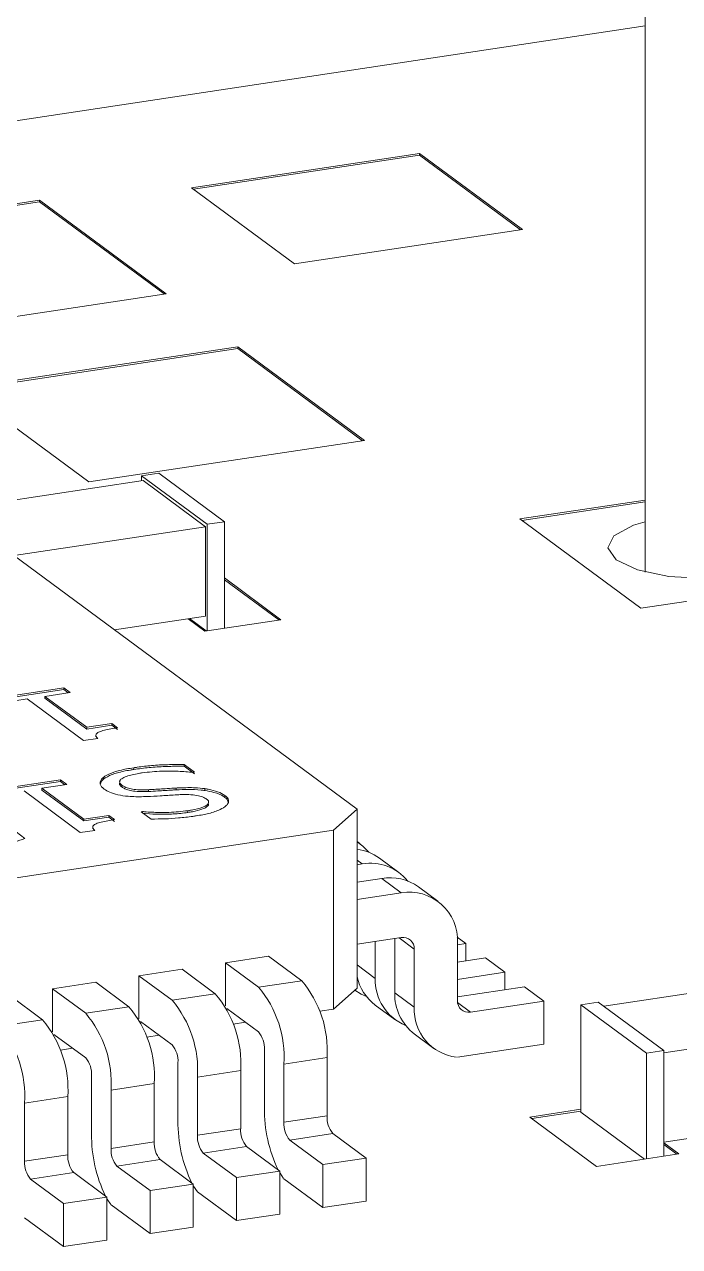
# Model space of a CAD drawing. Header units: millimetres. Extents: x 30 to 313, y 16 to 167.
# Drawn here: x 169.151 to 170.879, y 123.634 to 126.852 of the extents above; entities that cross this region are included whole.
import ezdxf

# ---------------------------------------------------------------- set-up
doc = ezdxf.new("R2010")
doc.units = ezdxf.units.MM

msp = doc.modelspace()

# ---------------------------------------------------------------- linework, layer by layer
at = {"color": 7, "linetype": 'Continuous', "lineweight": 15}
for p, q in [((170.7879, 125.4099), (170.7879, 127.9899)), ((167.8542, 126.407), (170.7879, 126.8485)), ((169.5918, 126.4224), (170.1933, 126.5129)), ((170.1933, 126.5081), (169.5971, 126.4184)), ((170.1933, 126.5129), (170.4648, 126.3124)), ((170.1933, 126.5081), (170.1933, 126.5129)), ((170.4595, 126.3116), (170.1933, 126.5081)), ((169.8633, 126.2219), (169.5918, 126.4224)), ((168.4644, 126.2804), (169.1911, 126.3897)), ((169.1911, 126.385), (168.4697, 126.2764)), ((169.1911, 126.3897), (169.5248, 126.1433)), ((169.1911, 126.385), (169.1911, 126.3897)), ((169.5195, 126.1425), (169.1911, 126.385)), ((170.4648, 126.3124), (169.8633, 126.2219)), ((169.5248, 126.1433), (168.7981, 126.0339)), ((168.9876, 125.894), (169.7143, 126.0034)), ((169.7143, 125.9987), (168.9929, 125.8901)), ((169.7143, 126.0034), (170.048, 125.7569)), ((169.7143, 125.9987), (169.7143, 126.0034)), ((170.0427, 125.7561), (169.7143, 125.9987)), ((169.3213, 125.6476), (168.9876, 125.894)), ((168.6913, 125.773), (170.0285, 124.7856)), ((170.048, 125.7569), (169.3213, 125.6476)), ((169.4603, 125.6635), (169.5058, 125.6704)), ((169.4603, 125.6635), (169.6331, 125.5359)), ((169.4603, 125.6504), (169.4603, 125.6635)), ((169.6786, 125.5428), (169.5058, 125.6704)), ((168.9594, 125.5751), (169.4644, 125.651)), ((169.6289, 125.5295), (169.4644, 125.651)), ((170.4578, 125.5503), (170.7879, 125.5999)), ((170.7879, 125.5952), (170.4631, 125.5463)), ((169.6786, 125.5428), (169.6331, 125.5359)), ((169.6331, 125.5359), (169.6331, 125.2555)), ((169.6786, 125.2624), (169.6786, 125.5428)), ((170.7765, 125.3149), (170.4578, 125.5503)), ((169.6289, 125.5295), (169.124, 125.4535)), ((169.6289, 125.2938), (169.6289, 125.5295)), ((169.6786, 125.3946), (169.8274, 125.2847)), ((169.8221, 125.2839), (169.6786, 125.3898)), ((171.3022, 125.394), (170.7765, 125.3149)), ((169.6289, 125.2938), (169.3892, 125.2577)), ((169.627, 125.2546), (169.5833, 125.2869)), ((169.6303, 125.2551), (169.5865, 125.2874)), ((169.8274, 125.2847), (169.627, 125.2546)), ((169.0771, 125.0784), (169.2549, 125.1052)), ((169.2549, 125.1005), (169.0824, 125.0745)), ((169.2717, 125.0928), (169.2055, 125.0828)), ((169.2549, 125.1052), (169.2717, 125.0928)), ((169.2549, 125.1005), (169.2549, 125.1052)), ((169.2664, 125.092), (169.2549, 125.1005)), ((169.1586, 125.0758), (169.0939, 125.066)), ((169.3069, 124.9663), (169.1586, 125.0758)), ((169.2055, 125.0828), (169.3158, 125.0014)), ((169.2055, 125.0781), (169.2055, 125.0828)), ((169.3158, 124.9967), (169.2055, 125.0781)), ((169.3158, 125.0014), (169.382, 125.0113)), ((169.382, 125.0066), (169.3158, 124.9967)), ((169.3158, 124.9967), (169.3158, 125.0014)), ((169.382, 125.0113), (169.3971, 125.0002)), ((169.382, 125.0066), (169.382, 125.0113)), ((169.3971, 124.9955), (169.382, 125.0066)), ((169.3447, 124.9719), (169.3069, 124.9663)), ((169.3396, 124.9805), (169.3396, 124.9757)), ((169.4396, 124.89), (169.4396, 124.8947)), ((169.5721, 124.9033), (169.5996, 124.883)), ((169.5721, 124.8986), (169.5721, 124.9033)), ((169.5996, 124.8783), (169.5721, 124.8986)), ((169.0688, 124.8363), (169.2467, 124.8631)), ((169.2467, 124.8631), (169.2635, 124.8507)), ((169.2467, 124.8584), (169.2467, 124.8631)), ((169.3594, 124.8694), (169.3594, 124.8647)), ((169.5996, 124.883), (169.596, 124.8825)), ((169.2467, 124.8584), (169.0741, 124.8324)), ((169.2986, 124.7242), (169.1503, 124.8337)), ((169.2635, 124.8507), (169.1973, 124.8407)), ((169.1973, 124.8407), (169.3076, 124.7593)), ((169.1973, 124.836), (169.1973, 124.8407)), ((169.3076, 124.7546), (169.1973, 124.836)), ((169.2582, 124.8499), (169.2467, 124.8584)), ((169.4083, 124.8441), (169.4083, 124.8488)), ((169.4785, 124.8322), (169.4785, 124.8369)), ((169.5518, 124.8366), (169.5518, 124.8413)), ((169.6266, 124.8349), (169.6266, 124.8397)), ((169.68, 124.8165), (169.68, 124.8213)), ((169.3076, 124.7593), (169.3738, 124.7692)), ((169.3738, 124.7645), (169.3076, 124.7546)), ((169.3738, 124.7692), (169.3889, 124.7581)), ((169.3738, 124.7645), (169.3738, 124.7692)), ((169.3889, 124.7534), (169.3738, 124.7645)), ((169.4592, 124.7789), (169.4628, 124.7794)), ((169.4854, 124.7596), (169.4592, 124.7789)), ((169.4628, 124.7763), (169.4628, 124.7794)), ((169.5823, 124.7768), (169.5823, 124.7815)), ((170.0285, 124.7856), (169.966, 124.7305)), ((170.0285, 124.3142), (170.0285, 124.7856)), ((169.966, 124.7305), (167.0038, 124.2848)), ((169.3365, 124.7298), (169.2986, 124.7242)), ((169.3076, 124.7546), (169.3076, 124.7593)), ((169.3314, 124.7384), (169.3314, 124.7336)), ((169.966, 124.2591), (169.966, 124.7305)), ((169.1292, 124.7258), (169.1526, 124.7086)), ((170.0358, 124.6948), (170.0285, 124.7002)), ((170.0285, 124.6392), (170.0421, 124.6413)), ((170.1387, 124.6188), (170.0872, 124.6568)), ((170.0936, 124.6033), (170.0285, 124.5935)), ((170.145, 124.5653), (170.0936, 124.6033)), ((170.2415, 124.5429), (170.1901, 124.5808)), ((170.0285, 124.5478), (170.145, 124.5653)), ((170.0285, 124.43), (170.145, 124.4475)), ((170.1277, 124.3021), (170.1277, 124.4449)), ((170.3152, 124.4321), (170.2924, 124.4489)), ((170.0763, 124.4372), (170.0763, 124.34)), ((170.1792, 124.4173), (170.1792, 124.2641)), ((170.2931, 124.2812), (170.2931, 124.4344)), ((170.3152, 124.4321), (170.2931, 124.4287)), ((170.3152, 124.3863), (170.3152, 124.4321)), ((169.6811, 124.3813), (169.7951, 124.3984)), ((169.6811, 124.2674), (169.6811, 124.3813)), ((169.6811, 124.3813), (169.7686, 124.3167)), ((169.8825, 124.3338), (169.7951, 124.3984)), ((170.2931, 124.383), (170.3667, 124.3941)), ((170.4181, 124.3561), (170.3667, 124.3941)), ((169.4533, 124.347), (169.5672, 124.3641)), ((169.4533, 124.2332), (169.4533, 124.347)), ((169.4533, 124.347), (169.5407, 124.2824)), ((169.6546, 124.2996), (169.5672, 124.3641)), ((170.4181, 124.3561), (170.2931, 124.3373)), ((170.4181, 124.3104), (170.4181, 124.3561)), ((170.679, 124.2667), (171.2609, 124.3543)), ((169.2254, 124.3127), (169.3393, 124.3298)), ((169.2254, 124.1989), (169.2254, 124.3127)), ((169.2254, 124.3127), (169.3128, 124.2481)), ((169.4268, 124.2653), (169.3393, 124.3298)), ((169.7686, 124.3167), (169.8825, 124.3338)), ((170.0285, 124.3142), (169.966, 124.2591)), ((170.2931, 124.2916), (170.4695, 124.3181)), ((170.521, 124.2801), (170.4695, 124.3181)), ((169.1989, 124.231), (169.1115, 124.2955)), ((169.5407, 124.2824), (169.6546, 124.2996)), ((170.0228, 124.3092), (170.025, 124.3075)), ((170.1792, 124.2641), (170.1277, 124.3021)), ((170.521, 124.2801), (170.3273, 124.251)), ((170.521, 124.167), (170.521, 124.2801)), ((169.3128, 124.2481), (169.4268, 124.2653)), ((169.6849, 124.2606), (169.7686, 124.1988)), ((169.966, 124.2591), (169.9299, 124.2537)), ((170.0765, 124.2696), (170.1279, 124.2316)), ((170.6187, 124.2707), (170.6643, 124.2776)), ((170.6187, 124.2707), (170.6187, 123.9879)), ((170.7915, 124.1431), (170.6187, 124.2707)), ((170.6643, 124.2776), (170.8371, 124.15)), ((169.085, 124.2138), (169.1989, 124.231)), ((169.457, 124.2263), (169.5407, 124.1646)), ((169.7342, 124.2242), (169.702, 124.2194)), ((171.4254, 124.2327), (170.8371, 124.1442)), ((169.2292, 124.1921), (169.3128, 124.1303)), ((169.5063, 124.19), (169.4742, 124.1851)), ((170.1793, 124.1936), (170.2308, 124.1556)), ((169.2784, 124.1557), (169.2463, 124.1508)), ((169.784, 124.1521), (169.784, 123.9989)), ((170.521, 124.167), (170.2931, 124.1327)), ((169.8354, 124.1141), (169.9494, 124.1313)), ((169.9494, 124.1313), (169.9494, 123.9781)), ((170.7915, 124.1431), (170.8371, 124.15)), ((170.7915, 123.8648), (170.7915, 124.1431)), ((170.8371, 124.15), (170.8371, 123.8716)), ((169.5561, 124.1178), (169.5561, 123.9646)), ((169.6076, 124.0798), (169.7215, 124.097)), ((169.7215, 124.097), (169.7215, 123.9438)), ((169.8354, 123.9609), (169.8354, 124.1141)), ((169.3283, 124.0835), (169.3283, 123.9303)), ((169.3797, 124.0455), (169.4936, 124.0627)), ((169.4936, 124.0627), (169.4936, 123.9095)), ((169.6076, 123.9266), (169.6076, 124.0798)), ((169.1518, 124.0113), (169.2658, 124.0284)), ((169.2658, 124.0284), (169.2658, 123.8752)), ((169.3797, 123.8923), (169.3797, 124.0455)), ((169.1518, 123.8581), (169.1518, 124.0113)), ((170.4835, 123.9747), (170.6187, 123.9951)), ((170.6187, 123.9904), (170.4888, 123.9708)), ((171.4254, 123.997), (170.8371, 123.9085)), ((169.8354, 123.9609), (169.9494, 123.9781)), ((170.6593, 123.8449), (170.4835, 123.9747)), ((170.6187, 123.9879), (170.7865, 123.864)), ((169.6076, 123.9266), (169.7215, 123.9438)), ((169.9648, 123.9313), (169.8509, 123.9142)), ((169.9648, 123.9313), (170.0522, 123.8667)), ((169.3797, 123.8923), (169.4936, 123.9095)), ((169.7369, 123.897), (169.623, 123.8799)), ((169.7369, 123.897), (169.8244, 123.8325)), ((169.9383, 123.8496), (169.8509, 123.9142)), ((170.8371, 123.9069), (170.8768, 123.8776)), ((170.8715, 123.8768), (170.8371, 123.9022)), ((169.1518, 123.8581), (169.2658, 123.8752)), ((169.5091, 123.8627), (169.3951, 123.8456)), ((169.5091, 123.8627), (169.5965, 123.7982)), ((169.7104, 123.8153), (169.623, 123.8799)), ((169.9383, 123.8496), (170.0522, 123.8667)), ((170.0522, 123.8667), (170.0522, 123.7536)), ((170.8768, 123.8776), (170.6593, 123.8449)), ((169.4826, 123.781), (169.3951, 123.8456)), ((169.7104, 123.8153), (169.8244, 123.8325)), ((169.8244, 123.8325), (169.8244, 123.7193)), ((169.9383, 123.7365), (169.9383, 123.8496)), ((169.2812, 123.8285), (169.1673, 123.8113)), ((169.2547, 123.7467), (169.1673, 123.8113)), ((169.2812, 123.8285), (169.3686, 123.7639)), ((169.4826, 123.781), (169.5965, 123.7982)), ((169.5965, 123.7982), (169.5965, 123.685)), ((169.7104, 123.7022), (169.7104, 123.8153)), ((169.9383, 123.7365), (169.8354, 123.8124)), ((169.4826, 123.6679), (169.4826, 123.781)), ((169.7104, 123.7022), (169.6076, 123.7781)), ((169.2547, 123.7467), (169.3686, 123.7639)), ((169.2547, 123.6336), (169.2547, 123.7467)), ((169.3686, 123.7639), (169.3686, 123.6508)), ((169.4826, 123.6679), (169.3797, 123.7438)), ((170.0522, 123.7536), (169.9383, 123.7365)), ((169.2547, 123.6336), (169.1518, 123.7096)), ((169.8244, 123.7193), (169.7104, 123.7022)), ((169.5965, 123.685), (169.4826, 123.6679)), ((169.3686, 123.6508), (169.2547, 123.6336))]:
    msp.add_line(p, q, dxfattribs=at)
at = {"color": 8, "linetype": 'Continuous', "lineweight": 15}
for p, q in [((170.0421, 124.6413), (170.0285, 124.6514)), ((170.1792, 124.4173), (170.1394, 124.4467)), ((170.0763, 124.34), (170.0285, 124.3754)), ((170.2935, 124.276), (170.3273, 124.251))]:
    msp.add_line(p, q, dxfattribs=at)
at = {"color": 7, "linetype": 'Continuous', "lineweight": 15, "flags": 128}
for points in [[(171.1348, 125.4245), (171.1213, 125.4193), (171.0419, 125.4004), (170.9469, 125.393), (170.8507, 125.3984), (170.7679, 125.4156), (170.7112, 125.442), (170.6892, 125.4737), (170.7052, 125.5058), (170.7568, 125.5334), (170.7879, 125.5427)], [(170.059, 124.6723), (170.044, 124.6881), (170.0285, 124.6998)], [(170.0228, 124.3092), (170.0393, 124.2985), (170.0533, 124.292)], [(169.8244, 123.8284), (169.8253, 123.8269), (169.8344, 123.8132)], [(169.5965, 123.7941), (169.5974, 123.7926), (169.6076, 123.7776)], [(169.3686, 123.7599), (169.3695, 123.7583), (169.3787, 123.7446)]]:
    msp.add_lwpolyline(points, dxfattribs=at)
at = {"color": 7, "linetype": 'Continuous', "lineweight": 15}
for centre, radius, start, end in [((170.0141, 124.557), 0.1237, 53.7532, 83.3294), ((170.0637, 124.517), 0.1262, 38.9828, 99.8523), ((170.115, 124.4767), 0.1284, 54.1907, 99.5863), ((170.1661, 124.4399), 0.1272, 357.5157, 99.5343), ((170.1499, 124.4186), 0.0293, 357.5157, 99.5343), ((170.1526, 124.371), 0.1268, 191.7868, 233.0996), ((169.5514, 124.1327), 0.2846, 356.258, 40.2722), ((169.6653, 124.1498), 0.2846, 356.258, 40.2722), ((170.2051, 124.3353), 0.1288, 177.8878, 247.6963), ((169.3235, 124.0984), 0.2846, 356.258, 40.2722), ((169.4375, 124.1156), 0.2846, 356.258, 40.2722), ((170.2601, 124.2985), 0.1324, 178.469, 232.4092), ((170.3224, 124.2799), 0.0293, 177.5157, 279.5343), ((169.0957, 124.0641), 0.2846, 356.258, 40.2722), ((169.2096, 124.0813), 0.2846, 356.258, 40.2722), ((170.3057, 124.2582), 0.1267, 177.3369, 263.247), ((168.9817, 124.047), 0.2846, 356.258, 40.2722), ((168.8678, 124.0298), 0.2846, 356.258, 40.2722), ((169.7184, 124.1564), 0.0657, 356.258, 40.2722), ((169.4906, 124.1221), 0.0657, 356.258, 40.2722), ((169.2627, 124.0878), 0.0657, 356.258, 40.2722), ((170.1497, 123.9948), 0.3657, 179.354, 205.8628), ((169.9218, 123.9605), 0.3657, 179.354, 205.8628), ((169.901, 123.9566), 0.0657, 176.258, 220.2722), ((170.0149, 123.9738), 0.0657, 176.258, 220.2722), ((169.694, 123.9262), 0.3657, 179.354, 205.8628), ((169.6731, 123.9223), 0.0657, 176.258, 220.2722), ((169.787, 123.9395), 0.0657, 176.258, 220.2722), ((169.5592, 123.9052), 0.0657, 176.258, 220.2722), ((169.3313, 123.8709), 0.0657, 176.258, 220.2722), ((169.4453, 123.8881), 0.0657, 176.258, 220.2722), ((169.2174, 123.8538), 0.0657, 176.258, 220.2722)]:
    msp.add_arc(centre, radius, start, end, dxfattribs=at)
for points, knots in [([(169.3971, 125.0002), (169.3941, 124.9997), (169.3789, 124.9974), (169.3595, 124.9936), (169.344, 124.9876), (169.3391, 124.9825), (169.3397, 124.9772), (169.3431, 124.9736), (169.3447, 124.9719)], [0, 0, 0, 0, 0.088265, 0.443956, 0.586044, 0.705649, 0.859622, 1, 1, 1, 1]), ([(169.3594, 124.8694), (169.3608, 124.8704), (169.3678, 124.8755), (169.3819, 124.882), (169.408, 124.8895), (169.4268, 124.8926), (169.4396, 124.8947)], [0, 0, 0, 0, 0.088439, 0.445905, 0.623324, 1, 1, 1, 1]), ([(169.4396, 124.8947), (169.4427, 124.8952), (169.4579, 124.8974), (169.4871, 124.901), (169.5289, 124.9032), (169.5576, 124.9032), (169.5721, 124.9033)], [0, 0, 0, 0, 0.073466, 0.367888, 0.680567, 1, 1, 1, 1]), ([(169.5721, 124.8986), (169.5688, 124.8986), (169.5521, 124.8987), (169.5213, 124.8981), (169.4796, 124.8957), (169.4531, 124.8919), (169.4396, 124.89)], [0, 0, 0, 0, 0.073471, 0.36774, 0.679238, 1, 1, 1, 1]), ([(169.3613, 124.8386), (169.36, 124.8396), (169.3537, 124.8447), (169.3489, 124.8546), (169.353, 124.8641), (169.3587, 124.8688), (169.3594, 124.8694)], [0, 0, 0, 0, 0.105848, 0.519844, 0.934259, 1, 1, 1, 1]), ([(169.3594, 124.8647), (169.3582, 124.8636), (169.3534, 124.8597), (169.3526, 124.8554), (169.3521, 124.8523)], [0, 0, 0, 0, 0.262916, 1, 1, 1, 1]), ([(169.4396, 124.89), (169.4366, 124.8896), (169.4214, 124.8872), (169.4012, 124.8831), (169.3762, 124.8751), (169.3662, 124.8689), (169.3594, 124.8647)], [0, 0, 0, 0, 0.088426, 0.443903, 0.621349, 1, 1, 1, 1]), ([(169.4621, 124.8813), (169.4591, 124.8808), (169.4439, 124.8784), (169.4232, 124.8739), (169.4069, 124.8661), (169.4011, 124.8591), (169.4031, 124.8531), (169.407, 124.8499), (169.4083, 124.8488)], [0, 0, 0, 0, 0.079844, 0.40272, 0.576495, 0.750936, 0.913185, 1, 1, 1, 1]), ([(169.596, 124.8825), (169.5928, 124.8828), (169.5769, 124.8845), (169.5493, 124.8861), (169.5068, 124.8861), (169.4791, 124.8831), (169.4621, 124.8813)], [0, 0, 0, 0, 0.073213, 0.367563, 0.61015, 1, 1, 1, 1]), ([(169.4751, 124.8189), (169.4718, 124.8188), (169.4551, 124.8181), (169.4279, 124.8185), (169.3969, 124.8231), (169.3749, 124.8299), (169.3658, 124.8357), (169.3613, 124.8386)], [0, 0, 0, 0, 0.072097, 0.363452, 0.576826, 0.789979, 1, 1, 1, 1]), ([(169.4083, 124.8441), (169.4071, 124.8451), (169.4034, 124.8482), (169.4009, 124.852), (169.4027, 124.8544), (169.4029, 124.8546)], [0, 0, 0, 0, 0.307595, 0.92994, 1, 1, 1, 1]), ([(169.4083, 124.8488), (169.4098, 124.8478), (169.4142, 124.8448), (169.4243, 124.8406), (169.4412, 124.8373), (169.4597, 124.8363), (169.4725, 124.8367), (169.4785, 124.8369)], [0, 0, 0, 0, 0.117192, 0.35403, 0.550526, 0.789667, 1, 1, 1, 1]), ([(169.4785, 124.8322), (169.4751, 124.8321), (169.4632, 124.8316), (169.4451, 124.8321), (169.427, 124.8352), (169.4156, 124.8393), (169.4107, 124.8425), (169.4083, 124.8441)], [0, 0, 0, 0, 0.117149, 0.421605, 0.620102, 0.818079, 1, 1, 1, 1]), ([(169.4785, 124.8369), (169.4817, 124.8371), (169.4916, 124.8376), (169.508, 124.8386), (169.5291, 124.84), (169.5438, 124.8408), (169.5518, 124.8413)], [0, 0, 0, 0, 0.134169, 0.402524, 0.670859, 1, 1, 1, 1]), ([(169.5518, 124.8366), (169.5485, 124.8364), (169.5387, 124.8358), (169.5223, 124.8348), (169.5012, 124.8334), (169.4865, 124.8326), (169.4785, 124.8322)], [0, 0, 0, 0, 0.134168, 0.402505, 0.67084, 1, 1, 1, 1]), ([(169.5518, 124.8413), (169.5551, 124.8415), (169.565, 124.842), (169.5817, 124.8424), (169.6038, 124.8422), (169.6184, 124.8406), (169.6266, 124.8397)], [0, 0, 0, 0, 0.131805, 0.395687, 0.659894, 1, 1, 1, 1]), ([(169.6266, 124.8349), (169.6235, 124.8353), (169.6094, 124.8371), (169.5837, 124.838), (169.5619, 124.837), (169.5518, 124.8366)], [0, 0, 0, 0, 0.132065, 0.596528, 1, 1, 1, 1]), ([(169.6266, 124.8397), (169.6296, 124.8392), (169.6424, 124.8372), (169.6634, 124.8316), (169.6743, 124.8248), (169.68, 124.8213)], [0, 0, 0, 0, 0.127709, 0.537298, 1, 1, 1, 1]), ([(169.68, 124.8165), (169.6786, 124.8175), (169.6715, 124.8225), (169.6554, 124.8298), (169.6351, 124.8334), (169.6266, 124.8349)], [0, 0, 0, 0, 0.127697, 0.631981, 1, 1, 1, 1]), ([(169.5586, 124.8237), (169.5553, 124.8235), (169.5454, 124.823), (169.529, 124.822), (169.5046, 124.8204), (169.4866, 124.8195), (169.4751, 124.8189)], [0, 0, 0, 0, 0.118097, 0.354293, 0.590485, 1, 1, 1, 1]), ([(169.6317, 124.812), (169.6303, 124.813), (169.6258, 124.816), (169.6149, 124.8205), (169.5954, 124.8238), (169.5758, 124.8245), (169.5633, 124.8239), (169.5586, 124.8237)], [0, 0, 0, 0, 0.113437, 0.342819, 0.572874, 0.837029, 1, 1, 1, 1]), ([(169.5823, 124.7815), (169.5853, 124.782), (169.5999, 124.7843), (169.6192, 124.7892), (169.6339, 124.797), (169.6384, 124.8038), (169.6356, 124.809), (169.6324, 124.8114), (169.6317, 124.812)], [0, 0, 0, 0, 0.086394, 0.41996, 0.605685, 0.792939, 0.952611, 1, 1, 1, 1]), ([(169.636, 124.8013), (169.6364, 124.8002), (169.6378, 124.7971), (169.6324, 124.7914), (169.6189, 124.7845), (169.5999, 124.7797), (169.5863, 124.7775), (169.5823, 124.7768)], [0, 0, 0, 0, 0.099534, 0.282759, 0.533598, 0.862053, 1, 1, 1, 1]), ([(169.68, 124.8213), (169.6813, 124.8202), (169.6872, 124.8156), (169.6909, 124.8085), (169.6885, 124.8006), (169.6823, 124.793), (169.6707, 124.7856), (169.6539, 124.7789), (169.6335, 124.773), (169.6158, 124.77), (169.6045, 124.768)], [0, 0, 0, 0, 0.0508482, 0.2315271, 0.3209126, 0.4102384, 0.5900311, 0.6981975, 0.8063076, 1, 1, 1, 1]), ([(169.6882, 124.8044), (169.6874, 124.8075), (169.6864, 124.8117), (169.6814, 124.8155), (169.68, 124.8165)], [0, 0, 0, 0, 0.725815, 1, 1, 1, 1]), ([(169.4628, 124.7794), (169.466, 124.7791), (169.482, 124.7775), (169.5056, 124.7768), (169.5431, 124.777), (169.5659, 124.7796), (169.5823, 124.7815)], [0, 0, 0, 0, 0.0820743, 0.4125784, 0.5768137, 1, 1, 1, 1]), ([(169.5823, 124.7768), (169.5792, 124.7764), (169.5638, 124.7742), (169.5356, 124.7721), (169.498, 124.7719), (169.4747, 124.7738), (169.4628, 124.7747)], [0, 0, 0, 0, 0.081993, 0.4126, 0.700626, 1, 1, 1, 1]), ([(169.6045, 124.768), (169.6014, 124.7676), (169.5861, 124.7653), (169.5589, 124.7623), (169.5219, 124.7598), (169.4976, 124.7597), (169.4854, 124.7596)], [0, 0, 0, 0, 0.081481, 0.408078, 0.70099, 1, 1, 1, 1]), ([(169.3889, 124.7581), (169.3858, 124.7577), (169.3706, 124.7553), (169.3513, 124.7515), (169.3357, 124.7455), (169.3308, 124.7404), (169.3315, 124.7351), (169.3349, 124.7315), (169.3365, 124.7298)], [0, 0, 0, 0, 0.088265, 0.443956, 0.586044, 0.705649, 0.859622, 1, 1, 1, 1]), ([(169.1526, 124.7086), (169.1505, 124.7077), (169.1399, 124.7034), (169.122, 124.6983), (169.096, 124.6917), (169.0788, 124.6887), (169.0676, 124.6868)], [0, 0, 0, 0, 0.092668, 0.464691, 0.649983, 1, 1, 1, 1])]:
    msp.add_open_spline(points, degree=3, knots=knots, dxfattribs=at)

doc.saveas('drawing.dxf')
